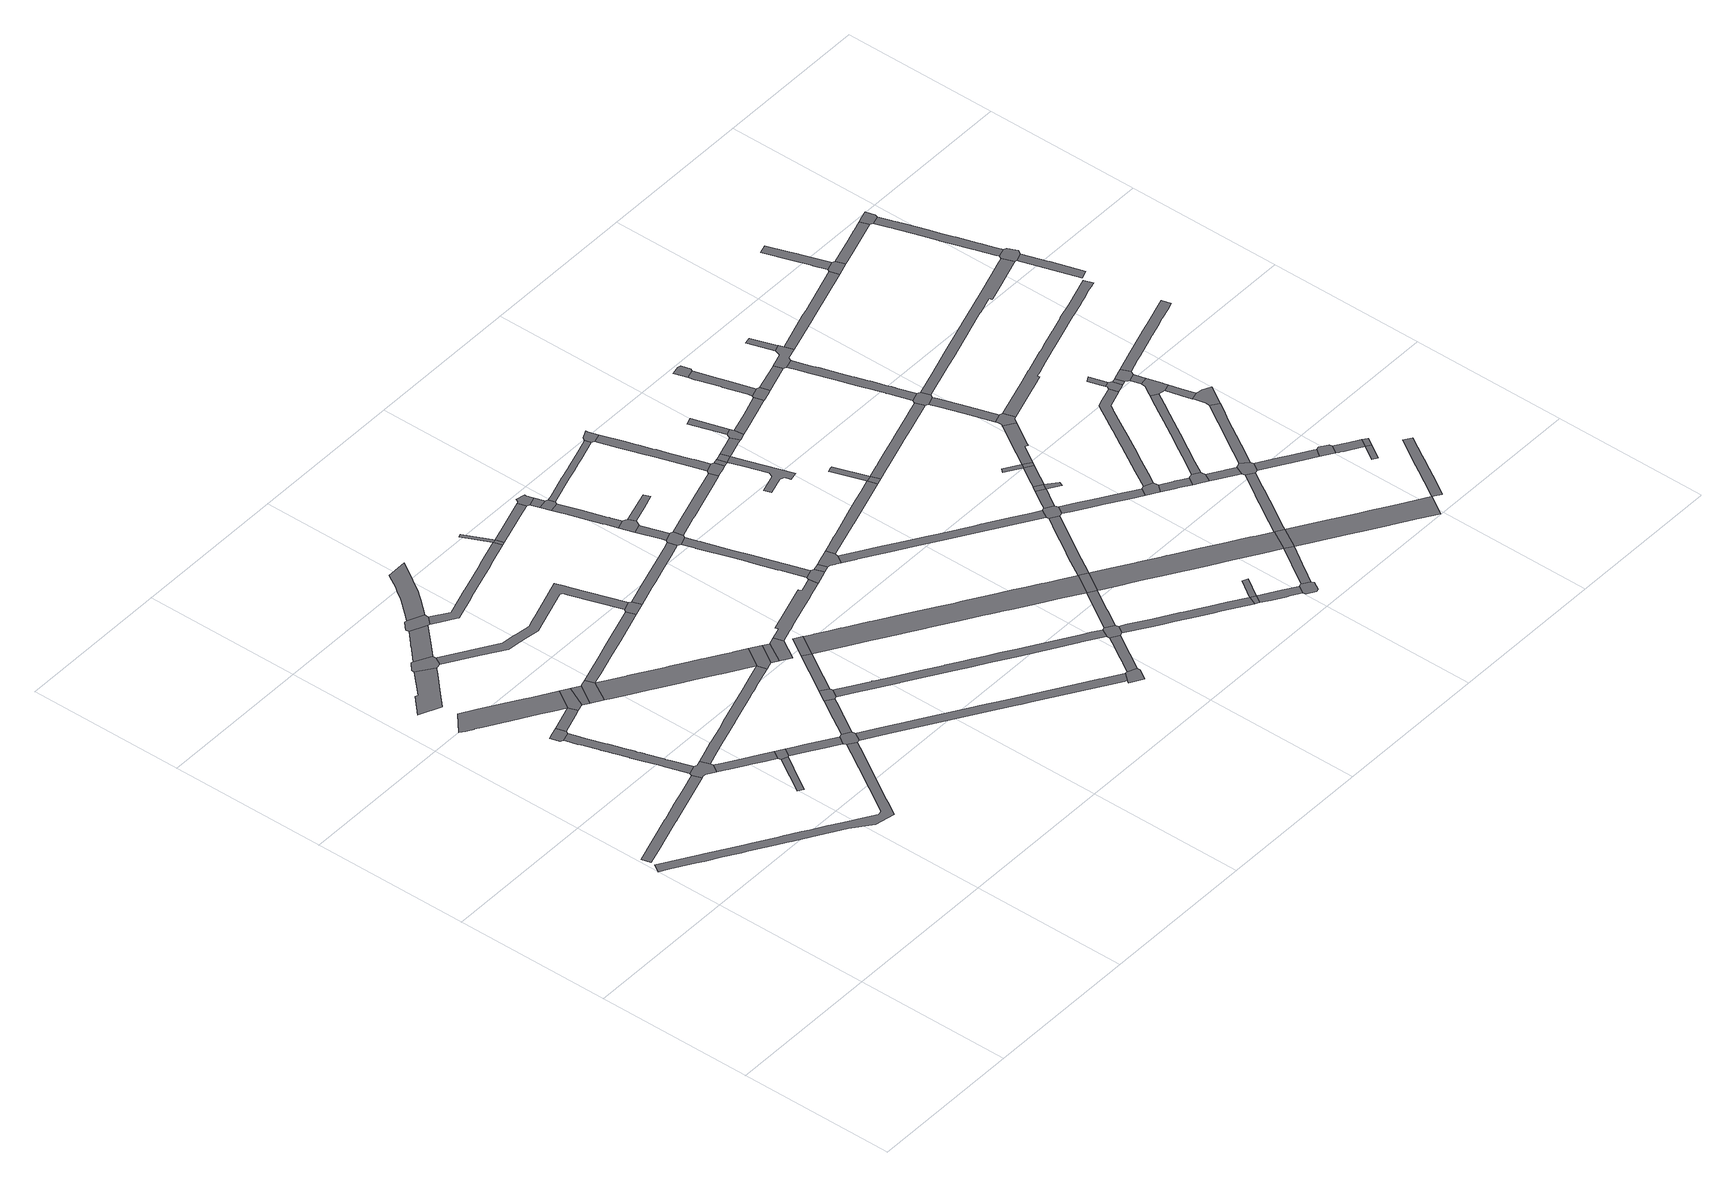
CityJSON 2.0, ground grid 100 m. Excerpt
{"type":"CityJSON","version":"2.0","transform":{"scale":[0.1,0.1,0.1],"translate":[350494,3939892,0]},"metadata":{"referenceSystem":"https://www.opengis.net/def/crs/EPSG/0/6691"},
"CityObjects":{
"road1":{"type":"Road","attributes":{"RoadStructureAttribute.sectionType":"1"},"geometry":[{"type":"MultiSurface","lod":"1","boundaries":[[[0,1,2,3,4,5,6,7,8,9,10,11,12,13,14]]]}]},
"road2":{"type":"Road","attributes":{"RoadStructureAttribute.sectionType":"1"},"geometry":[{"type":"MultiSurface","lod":"1","boundaries":[[[15,16,17,18,19,20,21,22,23,24,25,26,27,28,29,30,31,32,33,34,35,36,37,38,39,40,41,42,43,44,45,46,47,48,49,50,51,52,53,54,55,56,57,58,59,60,61]]]}]},
"road3":{"type":"Road","geometry":[{"type":"MultiSurface","lod":"1","boundaries":[[[62,63,64,65,66,67,68]]]}]},
"road4":{"type":"Road","attributes":{"RoadStructureAttribute.sectionType":"1"},"geometry":[{"type":"MultiSurface","lod":"1","boundaries":[[[69,70,71,72,73,74,75,76,77,78,79,80,81,82,83,84,85,66,65,86,87,88,89,90,91,92,93,94,95,96,97,98,99,100,101,102,103]]]}]},
"road5":{"type":"Road","geometry":[{"type":"MultiSurface","lod":"1","boundaries":[[[8,7,104,105,106,107,108,109,110,69,103]]]}]},
"road6":{"type":"Road","attributes":{"RoadStructureAttribute.sectionType":"1"},"geometry":[{"type":"MultiSurface","lod":"1","boundaries":[[[111,112,113,114,115,116,117,118,119,120,121]]]}]},
"road7":{"type":"Road","attributes":{"RoadStructureAttribute.sectionType":"1"},"geometry":[{"type":"MultiSurface","lod":"1","boundaries":[[[122,123,124,125,126,127,128,129,130,131,132,133,134,135,136,137,138,139]]]}]},
"road8":{"type":"Road","attributes":{"RoadStructureAttribute.sectionType":"1"},"geometry":[{"type":"MultiSurface","lod":"1","boundaries":[[[67,140,141,131,68]]]}]},
"road9":{"type":"Road","attributes":{"RoadStructureAttribute.sectionType":"1"},"geometry":[{"type":"MultiSurface","lod":"1","boundaries":[[[142,143,144,145,146,107,106,147,148,149,150,151,152]]]}]},
"road10":{"type":"Road","attributes":{"RoadStructureAttribute.sectionType":"1"},"geometry":[{"type":"MultiSurface","lod":"1","boundaries":[[[153,154,155,156,157,158,159,160]]]}]},
"road11":{"type":"Road","geometry":[{"type":"MultiSurface","lod":"1","boundaries":[[[161,162,163,164,165,166,111,121]]]}]},
"road12":{"type":"Road","geometry":[{"type":"MultiSurface","lod":"1","boundaries":[[[132,131,141,167,168]]]}]},
"road13":{"type":"Road","geometry":[{"type":"MultiSurface","lod":"1","boundaries":[[[153,160,169,170,171,142,152]]]}]},
"road14":{"type":"Road","attributes":{"RoadStructureAttribute.sectionType":"1"},"geometry":[{"type":"MultiSurface","lod":"1","boundaries":[[[167,172,173,174,168]]]}]},
"road15":{"type":"Road","geometry":[{"type":"MultiSurface","lod":"1","boundaries":[[[173,175,176,177,178,174]]]}]},
"road16":{"type":"Road","attributes":{"RoadStructureAttribute.sectionType":"1"},"geometry":[{"type":"MultiSurface","lod":"1","boundaries":[[[179,180,181,182,183,184,164,163]]]}]},
"road17":{"type":"Road","attributes":{"RoadStructureAttribute.sectionType":"1"},"geometry":[{"type":"MultiSurface","lod":"1","boundaries":[[[185,186,187,188,189,190,170,169]]]}]},
"road18":{"type":"Road","attributes":{"RoadStructureAttribute.sectionType":"1"},"geometry":[{"type":"MultiSurface","lod":"1","boundaries":[[[108,191,192,193,194,195,196,197,198,199,200,201,202,203,204,205,206,207,208,209,210,211,212,213,109]]]}]},
"road19":{"type":"Road","geometry":[{"type":"MultiSurface","lod":"1","boundaries":[[[214,215,181,180,216,217,218,219]]]}]},
"road20":{"type":"Road","geometry":[{"type":"MultiSurface","lod":"1","boundaries":[[[188,187,15,61,220,221,222,223]]]}]},
"road21":{"type":"Road","attributes":{"RoadStructureAttribute.sectionType":"1"},"geometry":[{"type":"MultiSurface","lod":"1","boundaries":[[[175,224,225,226,227,228,229,230,231,232,233,234,204,235,236,237,238,239,240,241,242,243,244,245,246,247,248,249,250,176]]]}]},
"road22":{"type":"Road","attributes":{"RoadStructureAttribute.sectionType":"1"},"geometry":[{"type":"MultiSurface","lod":"1","boundaries":[[[251,252,223,222,253,254,255,256,257]]]}]},
"road23":{"type":"Road","attributes":{"RoadStructureAttribute.sectionType":"1"},"geometry":[{"type":"MultiSurface","lod":"1","boundaries":[[[258,259,260,261,262,263,264,265,266,267,268,269,162,161,270,271,272,273,274,275,276,277,278,279,280,281,282]]]}]},
"road24":{"type":"Road","attributes":{"RoadStructureAttribute.sectionType":"1"},"geometry":[{"type":"MultiSurface","lod":"1","boundaries":[[[218,283,284,285,286,287,288,289,290,291,292,293,294,295,296,297,219]]]}]},
"road25":{"type":"Road","attributes":{"RoadStructureAttribute.sectionType":"1"},"geometry":[{"type":"MultiSurface","lod":"1","boundaries":[[[176,298,299,300,301,302,303,304,305,306,307,177]]]}]},
"road26":{"type":"Road","geometry":[{"type":"MultiSurface","lod":"1","boundaries":[[[256,308,309,310,311,312,313,257]]]}]},
"road27":{"type":"Road","attributes":{"RoadStructureAttribute.sectionType":"1"},"geometry":[{"type":"MultiSurface","lod":"1","boundaries":[[[216,314,315,316,317,318,319,320,321,322,323,324,325,326,327,328,217]]]}]},
"road28":{"type":"Road","attributes":{"RoadStructureAttribute.sectionType":"1"},"geometry":[{"type":"MultiSurface","lod":"1","boundaries":[[[329,330,331,332,311,310,333,334]]]}]},
"road29":{"type":"Road","geometry":[{"type":"MultiSurface","lod":"1","boundaries":[[[335,336,235,204,203]]]}]},
"road30":{"type":"Road","attributes":{"RoadStructureAttribute.sectionType":"1"},"geometry":[{"type":"MultiSurface","lod":"1","boundaries":[[[337,336,335,338]]]}]},
"road31":{"type":"Road","geometry":[{"type":"MultiSurface","lod":"1","boundaries":[[[339,340,337,338,341]]]}]},
"road32":{"type":"Road","attributes":{"RoadStructureAttribute.sectionType":"1"},"geometry":[{"type":"MultiSurface","lod":"1","boundaries":[[[220,342,343,344,345,346,347,348,349,350,351,352,353,354,355,356,357,358,359,360,361,362,221]]]}]},
"road33":{"type":"Road","geometry":[{"type":"MultiSurface","lod":"1","boundaries":[[[281,304,303,363,364,282]]]}]},
"road34":{"type":"Road","geometry":[{"type":"MultiSurface","lod":"1","boundaries":[[[365,366,329,334]]]}]},
"road35":{"type":"Road","attributes":{"RoadStructureAttribute.sectionType":"1"},"geometry":[{"type":"MultiSurface","lod":"1","boundaries":[[[367,368,323,369]]]}]},
"road36":{"type":"Road","geometry":[{"type":"MultiSurface","lod":"1","boundaries":[[[370,369,323,322]]]}]},
"road37":{"type":"Road","attributes":{"RoadStructureAttribute.sectionType":"1"},"geometry":[{"type":"MultiSurface","lod":"1","boundaries":[[[308,371,372,373,374,375,376,377,378,379,380,381,382,383,384,385,386,387,388,389,390,391,392,393,394,395,396,397,398,399,400,401,402,403,309]]]}]},
"road38":{"type":"Road","attributes":{"RoadStructureAttribute.sectionType":"1"},"geometry":[{"type":"MultiSurface","lod":"1","boundaries":[[[404,405,406,364,363,407,408,409,410,411,412]]]}]},
"road39":{"type":"Road","attributes":{"RoadStructureAttribute.sectionType":"1"},"geometry":[{"type":"MultiSurface","lod":"1","boundaries":[[[413,414,415,416,417,418,419,420,421,422,423,424,425,426,427,428,429,430,431,340,339]]]}]},
"road40":{"type":"Road","attributes":{"RoadStructureAttribute.sectionType":"1"},"geometry":[{"type":"MultiSurface","lod":"1","boundaries":[[[432,433,369,370,434,435,436]]]}]},
"road41":{"type":"Road","geometry":[{"type":"MultiSurface","lod":"1","boundaries":[[[350,349,437,438,439,440,441]]]}]},
"road42":{"type":"Road","geometry":[{"type":"MultiSurface","lod":"1","boundaries":[[[442,443,444,445,446,432,436,447]]]}]},
"road43":{"type":"Road","attributes":{"RoadStructureAttribute.sectionType":"1"},"geometry":[{"type":"MultiSurface","lod":"1","boundaries":[[[448,449,442,447]]]}]},
"road44":{"type":"Road","attributes":{"RoadStructureAttribute.sectionType":"1"},"geometry":[{"type":"MultiSurface","lod":"1","boundaries":[[[450,451,452,453,454,455,456,457,458,459,460,461,462,463,464,465,466,467,468,469,470,471,472,473,474,475,476,477,478,479,480,481,482,483,484,485,486,487,488,489,490,491,492,493,494,495,496,497,365,334]]]}]},
"road45":{"type":"Road","geometry":[{"type":"MultiSurface","lod":"1","boundaries":[[[498,499,500,449,448,501]]]}]},
"road46":{"type":"Road","attributes":{"RoadStructureAttribute.sectionType":"1"},"geometry":[{"type":"MultiSurface","lod":"1","boundaries":[[[502,503,504,505,506,507,508,509,510,511,512,498,501]]]}]},
"road47":{"type":"Road","attributes":{"RoadStructureAttribute.sectionType":"1"},"geometry":[{"type":"MultiSurface","lod":"1","boundaries":[[[513,514,515,516,517,518,519]]]}]},
"road48":{"type":"Road","geometry":[{"type":"MultiSurface","lod":"1","boundaries":[[[520,521,522,523,516,515,404,412]]]}]},
"road49":{"type":"Road","geometry":[{"type":"MultiSurface","lod":"1","boundaries":[[[524,525,508,507,513,519]]]}]},
"road50":{"type":"Road","attributes":{"RoadStructureAttribute.sectionType":"1"},"geometry":[{"type":"MultiSurface","lod":"1","boundaries":[[[520,526,527,528,529,530,531,532,533,534,535,536,537,538,539,540,541,542,543,544,545,546,547,548,549,521]]]}]},
"road51":{"type":"Road","geometry":[{"type":"MultiSurface","lod":"1","boundaries":[[[550,537,536,422,421,551,552,553]]]}]},
"road52":{"type":"Road","attributes":{"RoadStructureAttribute.sectionType":"1"},"geometry":[{"type":"MultiSurface","lod":"1","boundaries":[[[440,554,555,556,557,558,559,560,561,562,563,441]]]}]},
"road53":{"type":"Road","attributes":{"RoadStructureAttribute.sectionType":"1"},"geometry":[{"type":"MultiSurface","lod":"1","boundaries":[[[564,550,553,565]]]}]},
"road54":{"type":"Road","geometry":[{"type":"MultiSurface","lod":"1","boundaries":[[[566,567,568,569,570,571,572,573,574,564,565]]]}]},
"road55":{"type":"Road","geometry":[{"type":"MultiSurface","lod":"1","boundaries":[[[575,576,577,578,525,524]]]}]},
"road56":{"type":"Road","geometry":[{"type":"MultiSurface","lod":"1","boundaries":[[[579,580,581,582,384,383,558,557]]]}]},
"road57":{"type":"Road","attributes":{"RoadStructureAttribute.sectionType":"1"},"geometry":[{"type":"MultiSurface","lod":"1","boundaries":[[[583,584,585,586,587,588,589,590,591,592,593,594,595,596,597,500,499]]]}]},
"road58":{"type":"Road","attributes":{"RoadStructureAttribute.sectionType":"1"},"geometry":[{"type":"MultiSurface","lod":"1","boundaries":[[[522,598,599,600,601,602,603,604,605,606,523]]]}]},
"road59":{"type":"Road","attributes":{"RoadStructureAttribute.sectionType":"1"},"geometry":[{"type":"MultiSurface","lod":"1","boundaries":[[[470,607,608,609,582,581,610,611,612,613,614]]]}]},
"road60":{"type":"Road","attributes":{"RoadStructureAttribute.sectionType":"1"},"geometry":[{"type":"MultiSurface","lod":"1","boundaries":[[[615,616,617,618,619,620,621,622,580,579,623,624,625,626,627,628,629,630,631]]]}]},
"road61":{"type":"Road","geometry":[{"type":"MultiSurface","lod":"1","boundaries":[[[632,471,470,614]]]}]},
"road62":{"type":"Road","attributes":{"RoadStructureAttribute.sectionType":"1"},"geometry":[{"type":"MultiSurface","lod":"1","boundaries":[[[633,634,635,636,637,638,639,640,573,572,641,642,643,644]]]}]},
"road63":{"type":"Road","attributes":{"RoadStructureAttribute.sectionType":"1"},"geometry":[{"type":"MultiSurface","lod":"1","boundaries":[[[645,646,647,648,649,650,651,652,653,654,655,656,571,570,657,658,659,660,661,662,663,664,665,666]]]}]},
"road64":{"type":"Road","geometry":[{"type":"MultiSurface","lod":"1","boundaries":[[[667,668,669,589,588,670,671]]]}]},
"road65":{"type":"Road","attributes":{"RoadStructureAttribute.sectionType":"1"},"geometry":[{"type":"MultiSurface","lod":"1","boundaries":[[[670,672,673,674,675,676,677,678,679,680,681,682,683,684,685,686,687,688,671]]]}]},
"road66":{"type":"Road","geometry":[{"type":"MultiSurface","lod":"1","boundaries":[[[689,690,691,692,693,679,678,603,602]]]}]},
"road67":{"type":"Road","attributes":{"RoadStructureAttribute.sectionType":"1"},"geometry":[{"type":"MultiSurface","lod":"1","boundaries":[[[694,693,692,695]]]}]},
"road68":{"type":"Road","attributes":{"RoadStructureAttribute.sectionType":"1"},"geometry":[{"type":"MultiSurface","lod":"1","boundaries":[[[695,696,697,698,699,700,701,702,703,704,705,706]]]}]},
"road69":{"type":"Road","geometry":[{"type":"MultiSurface","lod":"1","boundaries":[[[707,694,695,706,708]]]}]},
"road70":{"type":"Road","geometry":[{"type":"MultiSurface","lod":"1","boundaries":[[[630,709,710,711,631]]]}]},
"road71":{"type":"Road","attributes":{"RoadStructureAttribute.sectionType":"1"},"geometry":[{"type":"MultiSurface","lod":"1","boundaries":[[[712,713,714,471,632,715,716,717,718,719,720,721]]]}]},
"road72":{"type":"Road","attributes":{"RoadStructureAttribute.sectionType":"1"},"geometry":[{"type":"MultiSurface","lod":"1","boundaries":[[[722,723,708,706,724,725,726,727,728]]]}]},
"road73":{"type":"Road","geometry":[{"type":"MultiSurface","lod":"1","boundaries":[[[729,730,631,711]]]}]},
"road74":{"type":"Road","attributes":{"RoadStructureAttribute.sectionType":"1"},"geometry":[{"type":"MultiSurface","lod":"1","boundaries":[[[710,731,732,733,734,735,736,737,711]]]}]},
"road75":{"type":"Road","geometry":[{"type":"MultiSurface","lod":"1","boundaries":[[[738,739,740,741,742,644]]]}]},
"road76":{"type":"Road","geometry":[{"type":"MultiSurface","lod":"1","boundaries":[[[738,644,643,743]]]}]},
"road77":{"type":"Road","attributes":{"RoadStructureAttribute.sectionType":"1"},"geometry":[{"type":"MultiSurface","lod":"1","boundaries":[[[744,745,746,747,748,749,750,751,752,753,754,755,756,757,758,759,760,761,762,763,764,765,766,767,768,769,770,771,772,773,774,775,632,614]]]}]},
"road78":{"type":"Road","geometry":[{"type":"MultiSurface","lod":"1","boundaries":[[[727,776,777,778,779,728]]]}]},
"road79":{"type":"Road","attributes":{"RoadStructureAttribute.sectionType":"1"},"geometry":[{"type":"MultiSurface","lod":"1","boundaries":[[[778,780,781,779]]]}]},
"road80":{"type":"Road","geometry":[{"type":"MultiSurface","lod":"1","boundaries":[[[782,736,735,783,784,785,786,787,788]]]}]},
"road81":{"type":"Road","geometry":[{"type":"MultiSurface","lod":"1","boundaries":[[[789,666,665,721,720,790,791,792,793]]]}]},
"road82":{"type":"Road","attributes":{"RoadStructureAttribute.sectionType":"1"},"geometry":[{"type":"MultiSurface","lod":"1","boundaries":[[[794,795,796,797,798,799,800,801,777,776]]]}]},
"road83":{"type":"Road","attributes":{"RoadStructureAttribute.sectionType":"1"},"geometry":[{"type":"MultiSurface","lod":"1","boundaries":[[[802,803,804,805,758,806,807,782,788]]]}]},
"road84":{"type":"Road","attributes":{"RoadStructureAttribute.sectionType":"1"},"geometry":[{"type":"MultiSurface","lod":"1","boundaries":[[[808,809,810,811,793,792,812,813,814,815,816,817,814]]]}]},
"road85":{"type":"Road","geometry":[{"type":"MultiSurface","lod":"1","boundaries":[[[817,818,808,814]]]}]},
"road86":{"type":"Road","attributes":{"RoadStructureAttribute.sectionType":"1"},"geometry":[{"type":"MultiSurface","lod":"1","boundaries":[[[819,820,821,822,823,824,825,791,790,826,827,828,829,830,831,832,833]]]}]},
"road87":{"type":"Road","attributes":{"RoadStructureAttribute.sectionType":"1"},"geometry":[{"type":"MultiSurface","lod":"1","boundaries":[[[834,835,836,837,838,839,840,841,842,738,743,843,844,845,846,847,848,849,850]]]}]},
"road88":{"type":"Road","attributes":{"RoadStructureAttribute.sectionType":"1"},"geometry":[{"type":"MultiSurface","lod":"1","boundaries":[[[817,851,852,853,854,855,856,857,858,818]]]}]},
"road89":{"type":"Road","geometry":[{"type":"MultiSurface","lod":"1","boundaries":[[[859,860,861,855]]]}]},
"road90":{"type":"Road","geometry":[{"type":"MultiSurface","lod":"1","boundaries":[[[862,759,758,805]]]}]},
"road91":{"type":"Road","attributes":{"RoadStructureAttribute.sectionType":"1"},"geometry":[{"type":"MultiSurface","lod":"1","boundaries":[[[863,864,865,866,867,868,869,870,871,872,873,874]]]}]},
"road92":{"type":"Road","geometry":[{"type":"MultiSurface","lod":"1","boundaries":[[[869,868,799,798,875,876,877,878]]]}]},
"road93":{"type":"Road","geometry":[{"type":"MultiSurface","lod":"1","boundaries":[[[873,879,880,881,882,874]]]}]},
"road94":{"type":"Road","geometry":[{"type":"MultiSurface","lod":"1","boundaries":[[[859,855,854,883]]]}]},
"road95":{"type":"Road","geometry":[{"type":"MultiSurface","lod":"1","boundaries":[[[884,885,886,819,833,887]]]}]},
"road96":{"type":"Road","attributes":{"RoadStructureAttribute.sectionType":"1"},"geometry":[{"type":"MultiSurface","lod":"1","boundaries":[[[888,889,890,878,877,891,892]]]}]},
"road97":{"type":"Road","attributes":{"RoadStructureAttribute.sectionType":"1"},"geometry":[{"type":"MultiSurface","lod":"1","boundaries":[[[893,894,895,896,897,898,899,900,901,902,903,904,905,859,883]]]}]},
"road98":{"type":"Road","attributes":{"RoadStructureAttribute.sectionType":"1"},"geometry":[{"type":"MultiSurface","lod":"1","boundaries":[[[906,907,908,909,910,884,887,911,912,913]]]}]},
"road99":{"type":"Road","attributes":{"RoadStructureAttribute.sectionType":"1"},"geometry":[{"type":"MultiSurface","lod":"1","boundaries":[[[914,915,916,917,918,919,920,921,759,862,922,923,924,925,926,927]]]}]},
"road100":{"type":"Road","geometry":[{"type":"MultiSurface","lod":"1","boundaries":[[[928,906,913,929,930,931,932,933]]]}]},
"road101":{"type":"Road","attributes":{"RoadStructureAttribute.sectionType":"1"},"geometry":[{"type":"MultiSurface","lod":"1","boundaries":[[[934,935,936,937,938,939,940,941,942,943,944,945,946,947,948,949,950,951,952,953,862,805]]]}]},
"road102":{"type":"Road","attributes":{"RoadStructureAttribute.sectionType":"1"},"geometry":[{"type":"MultiSurface","lod":"1","boundaries":[[[954,955,956,957,958,959,960,961,962,963,964,965,966,967,968,969,970,971,972,973,974,975,976,977,978,979,980,981,982,983]]]}]},
"road103":{"type":"Road","geometry":[{"type":"MultiSurface","lod":"1","boundaries":[[[984,985,983,982,850,849,986,987]]]}]},
"road104":{"type":"Road","attributes":{"RoadStructureAttribute.sectionType":"1"},"geometry":[{"type":"MultiSurface","lod":"1","boundaries":[[[986,988,989,990,991,992,993,994,987]]]}]},
"road105":{"type":"Road","geometry":[{"type":"MultiSurface","lod":"1","boundaries":[[[995,996,997,899,898,998,999,1000,991,990]]]}]},
"road106":{"type":"Road","geometry":[{"type":"MultiSurface","lod":"1","boundaries":[[[968,967,1001,1002,1003,1004,1005,1006,1007,888,892]]]}]},
"road107":{"type":"Road","attributes":{"RoadStructureAttribute.sectionType":"1"},"geometry":[{"type":"MultiSurface","lod":"1","boundaries":[[[1008,1009,1010,1011,1012,1013,932,931]]]}]},
"road108":{"type":"Road","geometry":[{"type":"MultiSurface","lod":"1","boundaries":[[[1014,1015,1016,1006,1005]]]}]},
"road109":{"type":"Road","attributes":{"RoadStructureAttribute.sectionType":"1"},"geometry":[{"type":"MultiSurface","lod":"1","boundaries":[[[1017,1018,1019,1020,1021,1022,1023,1024,1025,1026,1027,1028,886,885,1029,1030,1031,1032,1033,1034,1035,1036,1037,1038,1039]]]}]},
"road110":{"type":"Road","geometry":[{"type":"MultiSurface","lod":"1","boundaries":[[[1040,1041,1042,1043,1010,1009,914,927]]]}]},
"road111":{"type":"Road","attributes":{"RoadStructureAttribute.sectionType":"1"},"geometry":[{"type":"MultiSurface","lod":"1","boundaries":[[[1044,1045,1046,1047,1048,1049,1050,1051,1052,1053,1054,1055,1056,1057,1058,1059,1060,1061,928,933]]]}]},
"road112":{"type":"Road","attributes":{"RoadStructureAttribute.sectionType":"1"},"geometry":[{"type":"MultiSurface","lod":"1","boundaries":[[[1062,1063,1064,1065,1066,1041,1040,1067,1068,1069,1070,1071,1072]]]}]},
"road113":{"type":"Road","attributes":{"RoadStructureAttribute.sectionType":"1"},"geometry":[{"type":"MultiSurface","lod":"1","boundaries":[[[1073,1074,1075,1076,1077,1078,1079,1043,1042,1080,1081,1082,1083,1084,1085,1086,1087]]]}]},
"road114":{"type":"Road","attributes":{"RoadStructureAttribute.sectionType":"1"},"geometry":[{"type":"MultiSurface","lod":"1","boundaries":[[[1088,1089,1090,1091,1004,1003,1092,1093,1094]]]}]},
"road115":{"type":"Road","geometry":[{"type":"MultiSurface","lod":"1","boundaries":[[[1095,1096,1072,1071,1097,1098,1099]]]}]},
"road116":{"type":"Road","geometry":[{"type":"MultiSurface","lod":"1","boundaries":[[[1100,1101,1102,1017,1039,1103,1104,1105,1106,1107,1108,1109]]]}]},
"road117":{"type":"Road","geometry":[{"type":"MultiSurface","lod":"1","boundaries":[[[1110,1111,1112,1113,1100,1109]]]}]},
"road118":{"type":"Road","attributes":{"RoadStructureAttribute.sectionType":"1"},"geometry":[{"type":"MultiSurface","lod":"1","boundaries":[[[1114,1115,1116,1117,1118,1119,1120,1121,1122,1123,1124,1125,945]]]}]},
"road119":{"type":"Road","attributes":{"RoadStructureAttribute.sectionType":"1"},"geometry":[{"type":"MultiSurface","lod":"1","boundaries":[[[1126,1127,1128,1129,1130,1131,1132,1133,1099,1098]]]}]},
"road120":{"type":"Road","geometry":[{"type":"MultiSurface","lod":"1","boundaries":[[[1134,1135,1136,1131]]]}]},
"road121":{"type":"Road","attributes":{"RoadStructureAttribute.sectionType":"1"},"geometry":[{"type":"MultiSurface","lod":"1","boundaries":[[[1137,1138,1139,1140,1141,1107,1106]]]}]},
"road122":{"type":"Road","geometry":[{"type":"MultiSurface","lod":"1","boundaries":[[[1142,1143,1144,1053,1052,1145,1146,1147,1148,1149]]]}]},
"road123":{"type":"Road","attributes":{"RoadStructureAttribute.sectionType":"1"},"geometry":[{"type":"MultiSurface","lod":"1","boundaries":[[[1150,1151,1152,1146,1145,1153,1154,1155]]]}]},
"road124":{"type":"Road","geometry":[{"type":"MultiSurface","lod":"1","boundaries":[[[1156,1157,1158,1159,1160,1161,1139,1138,1162,1163,1164]]]}]},
"road125":{"type":"Road","geometry":[{"type":"MultiSurface","lod":"1","boundaries":[[[1136,1165,1132,1131]]]}]},
"road126":{"type":"Road","attributes":{"RoadStructureAttribute.sectionType":"1"},"geometry":[{"type":"MultiSurface","lod":"1","boundaries":[[[1163,1142,1149,1164]]]}]},
"road127":{"type":"Road","geometry":[{"type":"MultiSurface","lod":"1","boundaries":[[[1166,1167,1168,1169,1150,1155,1170,1171,1073,1087]]]}]},
"road128":{"type":"Road","attributes":{"RoadStructureAttribute.sectionType":"1"},"geometry":[{"type":"MultiSurface","lod":"1","boundaries":[[[1172,1173,1174,1175,1176,1177,1178,1179,1180,1181,1182,1183,985,984,1184,1185,1186,1187,1188,1189,1190,1191,1192,1193,1194,1195,1196,1197,1198,1199,1200]]]}]},
"road129":{"type":"Road","attributes":{"RoadStructureAttribute.sectionType":"1"},"geometry":[{"type":"MultiSurface","lod":"1","boundaries":[[[1201,1202,1203,1204,1205,1206,1207,1208,1209,1210,1211,1212,1213,1214,1215,1216,1217,1218,1219,1220,1221,1222,1223,1224,1225,1226,1227,1228,1229,1230,1231,1232,1233,1234,1235,1236,1237,1238,1239,1000,999]]]}]},
"road130":{"type":"Road","attributes":{"RoadStructureAttribute.sectionType":"1"},"geometry":[{"type":"MultiSurface","lod":"1","boundaries":[[[1240,1241,1242,1243,1244,1245,1246,1247,1248,1249,1250]]]}]},
"road131":{"type":"Road","geometry":[{"type":"MultiSurface","lod":"1","boundaries":[[[1251,1252,1250,1249,1088,1094]]]}]},
"road132":{"type":"Road","attributes":{"RoadStructureAttribute.sectionType":"1"},"geometry":[{"type":"MultiSurface","lod":"1","boundaries":[[[1157,1253,1254,1255,1256,1257,1258,1259,1260,1261,1262,1263,1264,1265,1266,1267,1268,1269,1270,1271,1272,1273,1158]]]}]},
"road133":{"type":"Road","attributes":{"RoadStructureAttribute.sectionType":"1"},"geometry":[{"type":"MultiSurface","lod":"1","boundaries":[[[1274,1275,1276,1277,1252,1251,1278,1279,1280,1281]]]}]},
"road134":{"type":"Road","geometry":[{"type":"MultiSurface","lod":"1","boundaries":[[[1282,1283,1284,1285,1281,1280,1286,1287]]]}]},
"road135":{"type":"Road","attributes":{"RoadStructureAttribute.sectionType":"1"},"geometry":[{"type":"MultiSurface","lod":"1","boundaries":[[[1286,1288,1289,1290,1291,1292,1293,1294,1295,1296,1297,1298,1299,1300,1301,1302,1303,1304,1305,1306,1307,1308,1309,1310,1311,1312,1313,1314,1315,1287]]]}]},
"road136":{"type":"Road","geometry":[{"type":"MultiSurface","lod":"1","boundaries":[[[1199,1316,1317,1318,1319,1301,1300,1200]]]}]},
"road137":{"type":"Road","attributes":{"RoadStructureAttribute.sectionType":"1"},"geometry":[{"type":"MultiSurface","lod":"1","boundaries":[[[1316,1320,1321,1322,1323,1317]]]}]}
},
"vertices":[
[39,1511,0],[160,1549,0],[347,1609,0],[389,1622,0],[391,1622,0],[416,1630,0],[690,1716,0],[752,1738,0],[733,1794,0],[599,1752,0],[490,1718,0],[386,1684,0],[367,1677,0],[355,1674,0],[21,1567,0],
[1464,1301,0],[1427,1241,0],[1398,1194,0],[1319,1068,0],[1308,1050,0],[1264,980,0],[1155,806,0],[1130,803,0],[1051,851,0],[1050,852,0],[977,897,0],[885,954,0],[883,956,0],[794,1011,0],[778,1020,0],[753,1037,0],[670,1088,0],[667,1090,0],[642,1105,0],[500,1194,0],[490,1200,0],[471,1212,0],[371,1275,0],[281,1329,0],[261,1342,0],[34,1484,0],[2,1433,0],[59,1398,0],[189,1317,0],[229,1292,0],[317,1238,0],[410,1180,0],[447,1158,0],[581,1075,0],[621,1050,0],[645,1035,0],[657,1027,0],[751,969,0],[932,857,0],[1055,765,0],[1181,738,0],[1239,831,0],[1249,847,0],[1287,908,0],[1329,975,0],[1487,1227,0],[1514,1270,0],
[516,2599,0],[478,2586,0],[497,2527,0],[514,2518,0],[571,2536,0],[582,2554,0],[563,2613,0],
[795,1832,0],[754,1963,0],[745,1990,0],[744,1995,0],[710,2103,0],[708,2109,0],[701,2130,0],[695,2149,0],[691,2162,0],[669,2232,0],[659,2260,0],[643,2312,0],[637,2329,0],[610,2415,0],[609,2416,0],[596,2455,0],[590,2474,0],[519,2502,0],[539,2437,0],[540,2433,0],[550,2405,0],[552,2397,0],[572,2333,0],[577,2320,0],[581,2308,0],[593,2268,0],[603,2239,0],[607,2227,0],[631,2150,0],[632,2147,0],[657,2070,0],[684,1988,0],[696,1950,0],[699,1940,0],[739,1813,0],
[765,1742,0],[787,1740,0],[841,1706,0],[872,1758,0],[869,1777,0],[850,1834,0],[814,1822,0],
[438,3505,0],[302,3367,0],[298,3364,0],[283,3373,0],[174,3266,0],[309,3203,0],[409,3301,0],[476,3368,0],[519,3411,0],[530,3422,0],[540,3432,0],
[236,2977,0],[277,2953,0],[279,2952,0],[317,2929,0],[444,2849,0],[445,2848,0],[507,2810,0],[602,2752,0],[663,2714,0],[736,2668,0],[813,2793,0],[771,2819,0],[679,2877,0],[653,2893,0],[528,2972,0],[409,3047,0],[319,3103,0],[203,2999,0],
[712,2596,0],[755,2610,0],
[1169,1572,0],[1137,1592,0],[1103,1613,0],[1020,1665,0],[923,1726,0],[895,1673,0],[898,1671,0],[996,1608,0],[1004,1604,0],[1075,1559,0],[1138,1520,0],
[1143,1501,0],[1067,1380,0],[1052,1355,0],[1035,1327,0],[998,1268,0],[1031,1247,0],[1076,1318,0],[1182,1483,0],
[571,3436,0],[600,3487,0],[598,3505,0],[496,3562,0],[483,3563,0],[437,3521,0],
[802,2626,0],[867,2760,0],
[1193,1487,0],[1224,1538,0],[1192,1557,0],
[805,2624,0],[841,2601,0],[922,2726,0],
[912,2556,0],[987,2686,0],[969,2742,0],[943,2733,0],
[677,3587,0],[778,3689,0],[677,3738,0],[607,3670,0],[591,3654,0],[591,3653,0],
[1276,1434,0],[1370,1376,0],[1456,1322,0],[1488,1372,0],[1318,1479,0],[1270,1509,0],
[965,1808,0],[1036,1832,0],[1093,1850,0],[1223,1891,0],[1225,1892,0],[1239,1896,0],[1445,1961,0],[1460,1966,0],[1496,1977,0],[1504,1980,0],[1536,1990,0],[1546,1994,0],[1673,2033,0],[1655,2091,0],[1570,2064,0],[1447,2025,0],[1186,1942,0],[1129,1923,0],[1023,1891,0],[1021,1890,0],[1004,1885,0],[931,1860,0],[878,1843,0],
[720,3802,0],[676,3759,0],[794,3688,0],[836,3733,0],[836,3756,0],[737,3803,0],
[1534,1273,0],[1562,1324,0],[1561,1345,0],[1511,1376,0],
[951,2531,0],[1038,2477,0],[1131,2419,0],[1167,2396,0],[1298,2314,0],[1306,2309,0],[1380,2263,0],[1469,2208,0],[1484,2199,0],[1580,2138,0],[1599,2127,0],[1736,2218,0],[1674,2257,0],[1670,2259,0],[1662,2264,0],[1657,2267,0],[1622,2290,0],[1621,2290,0],[1523,2352,0],[1508,2362,0],[1425,2412,0],[1356,2455,0],[1331,2471,0],[1148,2586,0],[1143,2589,0],[1100,2616,0],[1067,2635,0],
[1633,1574,0],[1585,1496,0],[1639,1469,0],[1643,1475,0],[1681,1537,0],[1714,1590,0],[1664,1624,0],
[1511,3290,0],[1503,3317,0],[1484,3376,0],[1402,3349,0],[1224,3291,0],[1155,3269,0],[1122,3258,0],[1028,3270,0],[1014,3272,0],[925,3283,0],[881,3310,0],[764,3385,0],[669,3373,0],[779,3305,0],[906,3223,0],[993,3213,0],[998,3212,0],[1012,3211,0],[1015,3210,0],[1126,3196,0],[1432,3294,0],[1449,3286,0],[1457,3261,0],[1560,2944,0],[1617,2963,0],
[917,3853,0],[933,3873,0],[969,3915,0],[969,3916,0],[1003,3970,0],[1027,4007,0],[1051,4045,0],[1096,4116,0],[966,4112,0],[909,4017,0],[906,4015,0],[891,3997,0],[854,3941,0],[846,3932,0],[779,3853,0],
[1067,2709,0],[1210,2754,0],[1311,2786,0],[1346,2797,0],[1448,2830,0],[1568,2869,0],[1550,2926,0],[1260,2834,0],[1174,2807,0],[1055,2769,0],
[1732,1595,0],[1764,1646,0],[1761,1666,0],[1710,1698,0],[1681,1651,0],[1666,1626,0],
[840,3658,0],[920,3606,0],[935,3597,0],[1097,3649,0],[1117,3655,0],[1248,3697,0],[1372,3736,0],[1390,3742,0],[1550,3793,0],[1534,3845,0],[1352,3788,0],[1319,3778,0],[1134,3720,0],[1129,3718,0],[942,3659,0],
[1872,1956,0],[1855,1928,0],[1800,1841,0],[1722,1717,0],[1820,1757,0],[1922,1924,0],
[1722,2048,0],[1803,2175,0],
[1840,2151,0],[1763,2023,0],
[1909,2109,0],[1890,2167,0],[1831,1981,0],
[1671,1187,0],[1781,1118,0],[2120,905,0],[2296,794,0],[2323,777,0],[2372,746,0],[2826,461,0],[2839,453,0],[2879,499,0],[2757,576,0],[2752,579,0],[2644,647,0],[2299,863,0],[2171,944,0],[2141,963,0],[1877,1128,0],[1876,1129,0],[1845,1148,0],[1780,1189,0],[1758,1204,0],[1659,1265,0],
[1653,2896,0],[1635,2953,0],
[2001,2051,0],[1951,2082,0],
[1473,4029,0],[1453,4020,0],[1556,3852,0],
[1572,3800,0],
[1828,1535,0],[1908,1485,0],[2042,1401,0],[2047,1398,0],[2311,1232,0],[2391,1182,0],[2471,1131,0],[2611,1043,0],[2814,917,0],[2886,873,0],[2919,852,0],[2926,848,0],[3050,771,0],[3079,823,0],[3026,856,0],[2969,891,0],[2781,1008,0],[2664,1082,0],[2581,1134,0],[2511,1177,0],[2441,1220,0],[2422,1233,0],[2379,1260,0],[2309,1304,0],[2307,1304,0],[2193,1377,0],[2192,1377,0],[2065,1456,0],[1976,1513,0],[1955,1527,0],[1954,1528,0],[1844,1596,0],[1843,1596,0],
[2134,3112,0],[2107,3103,0],[1788,3002,0],[1734,2922,0],[1792,2941,0],[1844,2958,0],[1943,2989,0],[2063,3027,0],[2150,3055,0],
[1986,2134,0],[2005,2140,0],[2059,2157,0],[2136,2182,0],[2155,2188,0],[2280,2227,0],[2284,2228,0],[2358,2253,0],[2395,2265,0],[2385,2324,0],[2292,2294,0],[2291,2294,0],[2290,2296,0],[2284,2314,0],[2270,2309,0],[2269,2309,0],[2121,2262,0],[1962,2211,0],[1968,2193,0],
[1867,3949,0],[1719,3903,0],[1724,3848,0],[1789,3868,0],[1883,3898,0],
[2829,436,0],[2910,387,0],[2951,454,0],[2951,474,0],[2896,500,0],
[1959,3908,0],[1945,3952,0],[1947,3962,0],[1888,3974,0],[1878,3953,0],[1900,3890,0],
[1918,3834,0],[1978,3845,0],
[2095,1815,0],[2097,1815,0],[2232,1729,0],[2234,1728,0],[2358,1651,0],[2365,1646,0],[2477,1576,0],[2478,1575,0],[2495,1565,0],[2606,1494,0],[2618,1487,0],[2777,1388,0],[2782,1385,0],[2838,1350,0],[2845,1345,0],[2897,1312,0],[2951,1278,0],[2952,1278,0],[3060,1210,0],[3142,1158,0],[3259,1083,0],[3340,1209,0],[3330,1215,0],[3254,1264,0],[3224,1282,0],[3172,1315,0],[3164,1320,0],[3089,1366,0],[3030,1405,0],[3028,1407,0],[2957,1451,0],[2869,1506,0],[2780,1561,0],[2735,1589,0],[2723,1597,0],[2664,1635,0],[2484,1748,0],[2419,1788,0],[2332,1844,0],[2327,1847,0],[2194,1931,0],[2188,1935,0],[2128,1972,0],[2127,1972,0],[2058,2016,0],[2053,2018,0],[2042,2026,0],[2005,2048,0],
[1999,3781,0],[2005,3797,0],[1995,3836,0],[1939,3770,0],
[1953,3725,0],[1965,3690,0],[2005,3567,0],[2032,3483,0],[2038,3464,0],[2059,3397,0],[2117,3416,0],[2095,3482,0],[2094,3487,0],[2091,3496,0],[2043,3647,0],
[2089,3303,0],[2137,3154,0],[2145,3130,0],[2201,3151,0],[2177,3224,0],[2153,3302,0],[2147,3321,0],
[2171,3046,0],[2225,3066,0],[2235,3084,0],[2221,3142,0],
[2165,3358,0],[2145,3399,0],
[2195,2966,0],[2196,2963,0],[2210,2920,0],[2255,2782,0],[2258,2773,0],[2283,2695,0],[2291,2668,0],[2305,2618,0],[2342,2505,0],[2344,2498,0],[2394,2344,0],[2451,2361,0],[2445,2379,0],[2436,2409,0],[2409,2492,0],[2405,2505,0],[2402,2515,0],[2367,2621,0],[2344,2694,0],[2311,2797,0],[2266,2938,0],[2259,2960,0],[2253,2980,0],[2252,2984,0],
[2470,2352,0],[2452,2282,0],[2473,2289,0],[2489,2294,0],
[3019,582,0],[3026,594,0],[3027,595,0],[3103,718,0],[3052,752,0],[3010,681,0],[2999,664,0],[2976,627,0],[2945,575,0],[2939,566,0],
[2514,2366,0],[2532,2308,0],
[2551,2307,0],[2575,2292,0],[2578,2289,0],[2581,2288,0],[2605,2273,0],[2637,2326,0],[2642,2346,0],[2625,2401,0],[2550,2377,0],
[2275,3392,0],[2370,3422,0],[2356,3465,0],[2308,3450,0],
[3124,724,0],[3155,772,0],[3149,792,0],[3097,825,0],
[2205,3859,0],[2271,3880,0],[2330,3899,0],[2353,3906,0],[2368,3911,0],[2512,3957,0],[2503,3994,0],[2400,3962,0],[2291,3928,0],[2289,3927,0],[2260,3918,0],[2187,3895,0],[2182,3894,0],[2082,3863,0],[2032,3847,0],
[2372,3127,0],[2396,3135,0],[2508,3170,0],[2655,3217,0],[2736,3243,0],[2718,3300,0],[2517,3236,0],[2392,3197,0],[2380,3193,0],
[3186,966,0],[3181,957,0],[3176,949,0],[3150,793,0],[3209,887,0],[3224,913,0],[3227,917,0],[3310,1050,0],
[3688,439,0],[3594,498,0],[3569,513,0],[3462,580,0],[3456,584,0],[3323,668,0],[3298,683,0],[3202,745,0],[3266,632,0],[3322,597,0],[3380,560,0],[3497,488,0],[3562,447,0],[3608,418,0],[3689,367,0],[3770,317,0],[3794,371,0],
[3392,1178,0],
[3129,2563,0],[3055,2539,0],[2971,2512,0],[2885,2485,0],[2774,2448,0],[2764,2445,0],[2744,2439,0],[2669,2415,0],[2891,2424,0],[2897,2426,0],[3234,2533,0],[3216,2590,0],
[3582,1730,0],[3457,1809,0],[3360,1871,0],[3339,1884,0],[3337,1883,0],[3334,1886,0],[3300,1907,0],[3126,2016,0],[3065,2054,0],[2956,2122,0],[2831,2201,0],[2766,2242,0],[2679,2227,0],[2686,2223,0],[2844,2124,0],[2961,2050,0],[3051,1994,0],[3085,1972,0],[3228,1882,0],[3337,1814,0],[3601,1648,0],[3631,1699,0],
[2567,4025,0],[2563,4039,0],[2511,4014,0],[2529,3947,0],[2586,3965,0],
[2572,3812,0],[2586,3768,0],[2621,3658,0],[2628,3635,0],[2636,3613,0],[2700,3410,0],[2729,3320,0],[2786,3340,0],[2773,3379,0],[2756,3432,0],[2751,3448,0],[2712,3568,0],[2689,3644,0],[2685,3654,0],[2660,3734,0],[2648,3771,0],[2634,3816,0],
[2752,3248,0],[2784,3258,0],[2806,3265,0],[2822,3270,0],[2804,3329,0],
[2836,3338,0],[2853,3280,0],
[2885,3186,0],[2930,3046,0],[2918,3016,0],[2799,2979,0],[2813,2933,0],[2924,2968,0],[2953,2958,0],[2964,2919,0],[3017,2932,0],[2931,3201,0],[2901,3296,0],
[2854,3344,0],[2884,3353,0],
[3776,313,0],[3794,302,0],[3826,352,0],
[3535,1521,0],[3468,1416,0],[3422,1344,0],[3490,1337,0],[3491,1339,0],[3521,1385,0],[3575,1470,0],[3578,1474,0],[3656,1597,0],[3604,1628,0],
[2946,3373,0],[2933,3368,0],[2918,3301,0],[2937,3308,0],[3014,3332,0],[3043,3341,0],[3019,3396,0],
[3906,473,0],[3872,490,0],
[3849,266,0],[3924,219,0],[3932,214,0],[3938,211,0],[4003,170,0],[4035,221,0],[3951,273,0],
[3257,2603,0],[3185,2816,0],[3175,2813,0],[3144,2804,0],[3149,2791,0],
[3275,2546,0],
[3327,1040,0],[3445,967,0],[3463,956,0],[3546,904,0],[3627,853,0],[3628,853,0],[3738,783,0],[3763,768,0],[3849,714,0],[3972,637,0],[4006,616,0],[4018,609,0],[4028,603,0],[4118,546,0],[4222,482,0],[4295,611,0],[4210,664,0],[4194,675,0],[4180,684,0],[4126,718,0],[4083,744,0],[4044,769,0],[3985,807,0],[3938,836,0],[3906,855,0],[3843,895,0],[3778,936,0],[3772,940,0],[3748,955,0],[3634,1026,0],[3618,1036,0],[3515,1101,0],
[3088,3355,0],[3079,3415,0],[3072,3439,0],[3031,3426,0],
[3005,3663,0],[2960,3647,0],
[4055,223,0],[4010,152,0],[4061,118,0],[4079,122,0],[4110,177,0],[4109,181,0],[4103,196,0],
[3649,1703,0],[3679,1601,0],[3710,1652,0],[3703,1673,0],[3651,1703,0],
[3142,3373,0],[3276,3415,0],[3308,3425,0],[3356,3441,0],[3377,3446,0],[3357,3505,0],[3246,3468,0],[3218,3459,0],
[4165,288,0],[4184,317,0],[4189,325,0],[4272,451,0],[4147,366,0],[4135,348,0],
[3729,1828,0],[3720,1814,0],[3711,1799,0],[3679,1748,0],[3752,1750,0],[3772,1781,0],[3781,1795,0],[3860,1745,0],[3872,1773,0],[3802,1828,0],
[3750,1861,0],
[4114,1394,0],[4045,1438,0],[3986,1475,0],[3984,1476,0],[3910,1524,0],[3841,1568,0],[3805,1592,0],[3720,1575,0],[3819,1513,0],[3902,1459,0],[3903,1458,0],[4032,1377,0],[4042,1371,0],[4042,1370,0],[4082,1345,0],
[3779,2768,0],[3772,2766,0],[3597,2710,0],[3570,2702,0],[3501,2680,0],[3466,2670,0],[3361,2637,0],[3346,2631,0],[3340,2629,0],[3346,2568,0],[3403,2587,0],[3465,2606,0],[3573,2640,0],[3600,2648,0],[3696,2678,0],[3900,2743,0],[3880,2800,0],
[3825,1863,0],[3835,1879,0],[3839,1886,0],[3891,1968,0],[3839,2001,0],[3821,1974,0],[3776,1902,0],[3770,1892,0],
[3855,2025,0],[3755,2087,0],[3740,2065,0],
[4346,579,0],
[3269,3845,0],[3273,3832,0],[3313,3702,0],[3317,3689,0],[3357,3552,0],[3364,3521,0],[3422,3542,0],[3375,3698,0],[3374,3700,0],[3360,3753,0],[3314,3903,0],[3258,3886,0],
[3387,3450,0],[3443,3467,0],[3460,3473,0],[3442,3531,0],
[3325,3921,0],[3309,3978,0],[3288,3985,0],[3234,3970,0],
[3905,1991,0],
[4196,1344,0],[4190,1374,0],[4135,1397,0],[4156,1298,0],
[3627,3589,0],[3618,3586,0],[3611,3584,0],[3551,3502,0],[3646,3533,0],
[3937,2042,0],[3945,2055,0],[3980,2109,0],[3998,2099,0],[4005,2110,0],[4103,2266,0],[4034,2310,0],[4031,2304,0],[3987,2234,0],[3939,2158,0],[3935,2151,0],[3909,2111,0],[3858,2030,0],
[4346,1249,0],[4315,1269,0],[4276,1294,0],[4271,1297,0],[4199,1342,0],[4225,1255,0],[4252,1239,0],[4315,1199,0],
[4558,1030,0],[4466,885,0],[4449,859,0],[4429,826,0],[4411,797,0],[4391,766,0],[4391,765,0],[4342,687,0],[4357,597,0],[4480,794,0],[4527,870,0],[4545,898,0],[4573,942,0],[4608,998,0],
[4377,1256,0],[4327,1192,0],[4334,1188,0],[4394,1150,0],[4424,1200,0],[4420,1229,0],
[4362,394,0],[4412,362,0],[4470,326,0],[4532,288,0],[4590,250,0],[4625,228,0],[4735,159,0],[4741,155,0],[4859,82,0],[4880,68,0],[4984,3,0],[5064,130,0],[4906,228,0],[4875,247,0],[4874,248,0],[4761,319,0],[4751,325,0],[4703,355,0],[4578,433,0],[4576,434,0],
[3911,2949,0],[3907,2963,0],[3901,2984,0],[3891,3013,0],[3874,3068,0],[3864,3101,0],[3862,3105,0],[3835,3190,0],[3834,3194,0],[3810,3266,0],[3772,3388,0],[3761,3419,0],[3748,3462,0],[3723,3541,0],[3665,3523,0],[3677,3486,0],[3690,3444,0],[3702,3405,0],[3752,3251,0],[3777,3171,0],[3791,3128,0],[3806,3083,0],[3806,3081,0],[3838,2982,0],[3841,2972,0],[3842,2969,0],[3844,2962,0],[3847,2952,0],[3889,2821,0],[3946,2839,0],
[3985,2772,0],[3964,2828,0],[3918,2732,0],[3975,2755,0],
[3936,2675,0],[3980,2535,0],[4035,2361,0],[4093,2379,0],[4038,2555,0],[4000,2674,0],[3984,2725,0],
[4042,2340,0],[4041,2318,0],[4037,2313,0],[4122,2295,0],[4137,2300,0],[4114,2372,0],
[3722,3544,0],[3732,3564,0],[3803,3586,0],[3785,3642,0],[3775,3673,0],[3732,3658,0],[3720,3620,0],
[4419,1135,0],[4553,1051,0],[4576,1105,0],[4532,1134,0],[4504,1150,0],[4502,1152,0],
[3772,3680,0],[3720,3834,0],[3679,3826,0],
[4635,2053,0],[4622,2048,0],[4523,2016,0],[4521,2015,0],[4497,2007,0],[4483,1983,0],[4456,1939,0],[4391,1830,0],[4384,1817,0],[4326,1719,0],[4315,1701,0],[4202,1511,0],[4233,1446,0],[4291,1541,0],[4346,1634,0],[4381,1694,0],[4402,1729,0],[4459,1826,0],[4512,1915,0],[4516,1923,0],[4531,1947,0],[4536,1957,0],[4654,1996,0],
[4630,1004,0],[4661,1055,0],[4657,1075,0],[4610,1114,0],
[4469,1311,0],[4495,1353,0],[4528,1409,0],[4589,1505,0],[4597,1519,0],[4650,1606,0],[4686,1664,0],[4713,1708,0],[4778,1816,0],[4736,1842,0],[4693,1772,0],[4684,1757,0],[4622,1654,0],[4563,1558,0],[4558,1550,0],[4493,1445,0],[4427,1338,0],[4413,1315,0],
[4953,872,0],[4837,944,0],[4812,960,0],[4789,974,0],[4755,995,0],[4770,915,0],[4796,899,0],[4847,867,0],[4849,866,0],[4930,814,0],[4969,862,0],
[4878,1542,0],[4854,1503,0],[4800,1418,0],[4790,1403,0],[4728,1303,0],[4704,1265,0],[4663,1200,0],[4720,1177,0],[4736,1203,0],[4737,1204,0],[4745,1218,0],[4815,1330,0],[4865,1409,0],[4893,1452,0],[4929,1510,0],
[4422,3845,0],[4095,3741,0],[4089,3739,0],[4045,3725,0],[4046,3661,0],[4096,3677,0],[4441,3787,0],
[5040,833,0],[4990,867,0],[4999,771,0],[5011,763,0],[5043,813,0],
[4644,2080,0],[4646,2072,0],[4637,2055,0],[4668,2001,0],[4682,2005,0],[4702,2013,0],[4709,2015,0],[4695,2073,0],[4688,2080,0],[4676,2091,0],
[4673,2102,0],[4644,2204,0],[4610,2185,0],[4637,2102,0],
[5114,97,0],[5172,189,0],[5231,285,0],[5258,328,0],[5291,382,0],[5374,517,0],[5324,547,0],[5268,459,0],[5207,359,0],[5183,320,0],[5133,240,0],[5124,226,0],
[5028,752,0],[5032,750,0],[5043,742,0],[5051,737,0],[5071,725,0],[5153,673,0],[5185,724,0],[5126,761,0],
[5092,577,0],[5125,557,0],[5185,653,0],
[4719,2019,0],[4738,2025,0],[4720,2081,0],[4713,2079,0],[4707,2077,0],
[4783,1942,0],[4778,1913,0],[4745,1856,0],[4819,1810,0],[4868,1823,0],[4860,1854,0],[4859,1858,0],[4833,1950,0],
[4911,1664,0],[4907,1676,0],[4885,1759,0],[4844,1716,0],[4846,1708,0],[4862,1651,0],
[4824,2048,0],[4827,2052,0],[4799,2107,0],[4797,2106,0],[4779,2101,0],[4731,2085,0],[4756,2014,0],[4764,2009,0],[4812,2026,0],
[5217,703,0],
[5004,1628,0],[4952,1658,0],[4951,1657,0],[4929,1660,0],[4866,1634,0],[4883,1572,0],
[5042,3170,0],[4943,3138,0],[4942,3137,0],[4809,3096,0],[4711,3065,0],[4538,3010,0],[4529,3007,0],[4516,3003,0],[4291,2931,0],[4189,2899,0],[4155,2888,0],[4139,2883,0],[4210,2844,0],[4241,2854,0],[4303,2873,0],[4540,2949,0],[4546,2951,0],[4680,2994,0],[4684,2995,0],[4798,3030,0],[4799,3031,0],[4805,3011,0],[4810,3013,0],[4832,3020,0],[4916,3047,0],[5111,3109,0],[5113,3110,0],[5127,3118,0],[5099,3188,0],
[4306,2354,0],[4423,2391,0],[4475,2408,0],[4473,2424,0],[4505,2433,0],[4587,2459,0],[4652,2481,0],[4673,2487,0],[4679,2489,0],[4712,2500,0],[4840,2540,0],[4975,2583,0],[4982,2585,0],[5080,2615,0],[5083,2616,0],[5104,2624,0],[5129,2630,0],[5151,2638,0],[5169,2644,0],[5191,2651,0],[5205,2655,0],[5227,2660,0],[5262,2671,0],[5240,2728,0],[5034,2662,0],[4925,2630,0],[4920,2628,0],[4815,2594,0],[4809,2592,0],[4789,2586,0],[4689,2554,0],[4671,2548,0],[4643,2539,0],[4634,2537,0],[4513,2499,0],[4484,2490,0],[4473,2486,0],[4385,2458,0],[4135,2379,0],
[4440,4024,0],[4437,4035,0],[4423,4077,0],[4406,4128,0],[4365,4251,0],[4308,4232,0],[4366,4058,0],[4399,3957,0],[4404,3942,0],[4431,3863,0],[4488,3881,0],
[4526,3814,0],[4507,3872,0],
[4917,2082,0],[4969,2098,0],[4984,2103,0],[4987,2104,0],[5007,2111,0],[5086,2136,0],[5099,2141,0],[5110,2144,0],[5129,2149,0],[5203,2173,0],[5236,2184,0],[5267,2195,0],[5271,2196,0],[5344,2219,0],[5399,2238,0],[5384,2295,0],[5184,2231,0],[5110,2208,0],[5100,2205,0],[5096,2204,0],[4940,2153,0],
[4769,3954,0],[4767,3954,0],[4664,3920,0],[4583,3894,0],[4552,3822,0],[4631,3847,0],[4862,3921,0],[4844,3978,0],
[4944,3947,0],[4926,4005,0],[4914,4001,0],[4859,3983,0],[4882,3911,0],[4937,3929,0],
[4906,3834,0],[4918,3797,0],[4921,3787,0],[4931,3755,0],[4969,3637,0],[4998,3547,0],[5000,3540,0],[5022,3474,0],[5060,3353,0],[5064,3340,0],[5068,3331,0],[5101,3227,0],[5107,3208,0],[5164,3226,0],[5148,3274,0],[5122,3356,0],[5121,3358,0],[5118,3368,0],[5078,3492,0],[5076,3498,0],[5055,3564,0],[5026,3653,0],[4989,3769,0],[4982,3793,0],[4977,3806,0],[4975,3814,0],[4965,3843,0],[4962,3852,0],
[5139,3113,0],[5194,3133,0],[5208,3159,0],[5181,3216,0],
[5253,2746,0],[5309,2765,0],[5246,2967,0],[5244,2973,0]
]}
